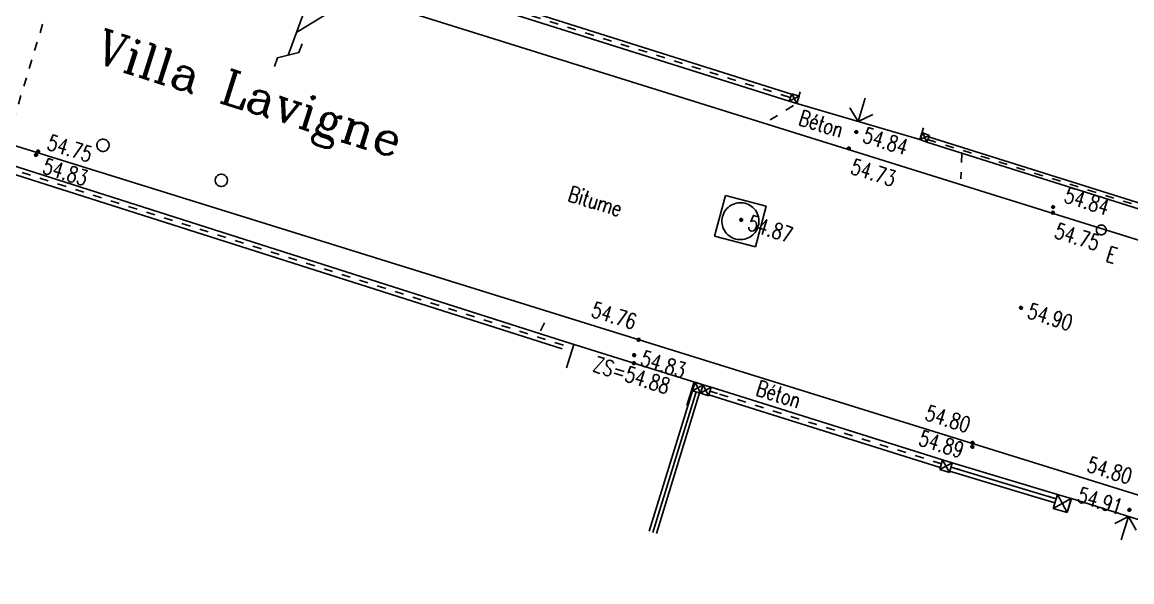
# Model space of a CAD drawing. Extents: x 661843 to 662062, y 6866352 to 6866909.
# Drawn here: x 661962.93 to 661985.54, y 6866664.04 to 6866675.46 of the extents above; entities that cross this region are included whole.
import ezdxf
from ezdxf.enums import TextEntityAlignment as Align

# ---------------------------------------------------------------- set-up
doc = ezdxf.new("R2010")
doc.units = 0
for name, pattern in [('CONTINU', [0]), ('JSI_TCO', [1, 0.5, 0.5]), ('JSI_TIC', [0.2, 0.08, 0.01, -0.1, 0.01])]:
    doc.linetypes.add(name, pattern=pattern)
doc.layers.get('0').update_dxf_attribs({"linetype": 'CONTINUOUS'})
for name, color, linetype in [('ALTI', 140, 'CONTINUOUS'), ('BATI', 6, 'CONTINUOUS'), ('BORDURE', 7, 'CONTINU'), ('LIMITE', 7, 'CONTINUOUS'), ('MOB', 6, 'CONTINUOUS'), ('OBJASS', 22, 'CONTINUOUS'), ('OBJEAU', 4, 'CONTINUOUS'), ('OBJTELECOM', 3, 'CONTINUOUS'), ('TEXTE', 7, 'CONTINUOUS'), ('VOIRIE', 7, 'CONTINUOUS')]:
    doc.layers.add(name, color=color, linetype=linetype)
doc.styles.add('7-2', font='romanc.shx', dxfattribs={"height": 0.7})
doc.styles.get("Standard").update_dxf_attribs({"font": 'romans.shx'})
doc.linetypes.add('JSI_MUD', pattern='A,0.0001,[130,jsi_form.shx,S=0.5,R=0,X=0.875,Y=0],-0.75', length=0.7501)
doc.linetypes.add('JSI_MUG', pattern='A,0.0001,[130,jsi_form.shx,S=0.5,R=0,X=-0.125,Y=0],-0.75', length=0.7501)
doc.linetypes.add('JSI_MUR', pattern='A,1e-06,-0.5,[130,jsi_form.shx,S=0.7,R=315,X=0.05,Y=0],-0.5', length=1.000001)

# ---------------------------------------------------------------- blocks, each defined once
blk = doc.blocks.new('$B_093')
at = {"color": 0, "linetype": 'BYBLOCK', "flags": 128}
for points in [[(0.844, 0.844), (0.844, 0.938), (1.156, 1.062), (1.156, 1.156)], [(1, 0), (1, 1)], [(0, 0), (1, 0.75)]]:
    blk.add_lwpolyline(points, dxfattribs=at)
blk = doc.blocks.new('$B_200')
at = {"color": 0, "linetype": 'BYBLOCK', "flags": 128}
for points in [[(0, -0.5, -0.414214), (-0.5, 0, -0.414214), (0, 0.5)], [(0, -0.5, 0.414214), (0.5, 0, 0.414214), (0, 0.5)]]:
    blk.add_lwpolyline(points, format="xyb", dxfattribs=at)
blk = doc.blocks.new('$B_020')
at = {"color": 0, "linetype": 'BYBLOCK', "flags": 128}
for points in [[(0, 0), (0, 1)], [(0, 1), (1, 1)], [(1, 0), (1, 1)], [(0, 0), (1, 0)]]:
    blk.add_lwpolyline(points, dxfattribs=at)
for points in [[(0.5, 0.0625, -0.4142136), (0.0625, 0.5, -0.4142136), (0.5, 0.9375)], [(0.5, 0.0625, 0.4142136), (0.9375, 0.5, 0.4142136), (0.5, 0.9375)]]:
    blk.add_lwpolyline(points, format="xyb", dxfattribs=at)
blk = doc.blocks.new('$B_030')
at = {"color": 0, "linetype": 'BYBLOCK', "flags": 128}
for points in [[(0, 0), (0, 1)], [(0, 1), (1, 1)], [(0, 1), (1, 0)], [(0, 0), (1, 1)], [(1, 0), (1, 1)], [(0, 0), (1, 0)]]:
    blk.add_lwpolyline(points, dxfattribs=at)
blk = doc.blocks.new('$B_028')
at = {"color": 0, "linetype": 'BYBLOCK', "flags": 128}
for points in [[(0, 0.5), (0, -0.5), (0.0938, -0.0625)], [(-0.5, -0.5), (-0.5, 0)], [(0.5, 0), (0.5, -0.5)], [(-0.0937, -0.0625), (0, -0.5)], [(-0.5, -0.5), (0.5, -0.5)]]:
    blk.add_lwpolyline(points, dxfattribs=at)
blk = doc.blocks.new('$B_170')
at = {"color": 0, "linetype": 'BYBLOCK', "flags": 128}
for points in [[(-0.5, 0), (-0.5, 1)], [(0.5, 0), (0.5, 1)]]:
    blk.add_lwpolyline(points, dxfattribs=at)
blk = doc.blocks.new('$B_210')
at = {"linetype": 'CONTINUOUS'}
blk.add_hatch(color=0, dxfattribs=at).paths.add_polyline_path([(0, -0.5, -1), (0, 0.5, -1)])
at = {"color": 0, "linetype": 'BYBLOCK', "flags": 128}
blk.add_lwpolyline([(0, -0.5, -1), (0, 0.5, -1)], format="xyb", close=True, dxfattribs=at)

msp = doc.modelspace()

# ---------------------------------------------------------------- linework, layer by layer
at = {"layer": 'BATI', "linetype": 'JSI_TCO', "ltscale": 2, "elevation": 57.333, "flags": 128}
msp.add_lwpolyline([(661976.808, 6866668.064), (661973.983, 6866668.948)], dxfattribs=at)
at = {"layer": 'BORDURE', "linetype": 'JSI_TCO', "ltscale": 2, "elevation": 57.333, "flags": 128}
for points in [[(661964.168, 6866677.744), (661992.751, 6866668.808)], [(661991.358, 6866664.044), (661962.619, 6866672.991)]]:
    msp.add_lwpolyline(points, dxfattribs=at)
at = {"layer": 'LIMITE', "linetype": 'JSI_MUD', "ltscale": 0.15}
msp.add_line((661978.443, 6866673.968, 112.201), (661978.586, 6866673.923, 112.202), dxfattribs=at)
at = {"layer": 'LIMITE', "linetype": 'JSI_MUD', "ltscale": 0.16}
msp.add_line((661977.099, 6866667.889, 112.219), (661976.946, 6866667.937, 112.218), dxfattribs=at)
at = {"layer": 'LIMITE', "linetype": 'JSI_MUG', "ltscale": 0.16}
msp.add_line((661981.665, 6866666.453, 112.231), (661981.513, 6866666.501, 112.231), dxfattribs=at)
at = {"layer": 'LIMITE', "linetype": 'JSI_TCO', "ltscale": 2}
msp.add_line((661983.977, 6866665.653, 112.24), (661981.832, 6866666.3, 112.233), dxfattribs=at)
at = {"layer": 'LIMITE', "linetype": 'JSI_MUD', "ltscale": 0.18}
msp.add_line((661982.03, 6866666.334, 112.234), (661981.858, 6866666.386, 112.233), dxfattribs=at)
at = {"layer": 'LIMITE', "linetype": 'JSI_MUG', "ltscale": 0.18}
msp.add_line((661984.003, 6866665.739, 112.24), (661983.831, 6866665.791, 112.24), dxfattribs=at)
at = {"layer": 'LIMITE', "linetype": 'JSI_TCO', "ltscale": 2, "elevation": 57.333, "flags": 128}
for points in [[(661964.646, 6866678.41), (661978.609, 6866673.995)], [(661964.6, 6866678.267), (661978.564, 6866673.852)], [(661981.364, 6866673.012), (661992.904, 6866669.379), (661993.765, 6866672.251)], [(661981.401, 6866673.126), (661992.824, 6866669.53), (661993.65, 6866672.286)], [(661973.983, 6866668.948), (661962.548, 6866672.597), (661960.531, 6866666.407)], [(661973.935, 6866668.795), (661962.651, 6866672.397), (661960.683, 6866666.357)], [(661981.689, 6866666.53), (661976.97, 6866668.014)], [(661981.641, 6866666.377), (661976.922, 6866667.861)], [(661984.029, 6866665.825), (661981.884, 6866666.472)]]:
    msp.add_lwpolyline(points, dxfattribs=at)
at = {"layer": 'LIMITE', "linetype": 'JSI_TIC', "ltscale": 2, "elevation": 57.333, "flags": 128}
for points in [[(661964.623, 6866678.339), (661978.586, 6866673.923)], [(661981.382, 6866673.069), (661992.864, 6866669.454), (661993.707, 6866672.268)], [(661973.959, 6866668.871), (661962.6, 6866672.497), (661960.607, 6866666.382)], [(661981.665, 6866666.453), (661976.946, 6866667.937)]]:
    msp.add_lwpolyline(points, dxfattribs=at)
at = {"layer": 'LIMITE', "linetype": 'JSI_MUG', "ltscale": 0.12, "elevation": 112.231, "flags": 128}
msp.add_lwpolyline([(661981.382, 6866673.069), (661981.497, 6866673.033)], dxfattribs=at)
at = {"layer": 'LIMITE', "linetype": 'JSI_MUG', "ltscale": 0.16, "elevation": 112.189, "flags": 128}
msp.add_lwpolyline([(661973.959, 6866668.871), (661973.806, 6866668.92)], dxfattribs=at)
at = {"layer": 'LIMITE', "elevation": 57.333, "flags": 128}
for points in [[(661976.593, 6866667.942), (661975.71, 6866665.075)], [(661976.736, 6866667.898), (661975.854, 6866665.031)]]:
    msp.add_lwpolyline(points, dxfattribs=at)
at = {"layer": 'LIMITE', "linetype": 'JSI_MUR', "ltscale": 0.15, "elevation": 57.333, "flags": 128}
msp.add_lwpolyline([(661976.665, 6866667.92), (661975.782, 6866665.053)], dxfattribs=at)
at = {"layer": 'LIMITE', "linetype": 'JSI_MUR', "ltscale": 0.18, "elevation": 57.333, "flags": 128}
msp.add_lwpolyline([(661984.003, 6866665.739), (661981.858, 6866666.386)], dxfattribs=at)
at = {"layer": 'VOIRIE', "linetype": 'JSI_TIC', "ltscale": 2, "elevation": 57.333, "flags": 128}
for points in [[(661962.63, 6866673.065), (661964, 6866677.57)], [(661978.172, 6866673.467), (661978.715, 6866673.802)], [(661982.083, 6866672.78), (661982.058, 6866672.266)], [(661973.496, 6866669.164), (661973.658, 6866669.507)]]:
    msp.add_lwpolyline(points, dxfattribs=at)

# ---------------------------------------------------------------- block references
at = {"layer": 'ALTI', "linetype": 'CONTINUOUS'}
for p, xscale, yscale, rotation in [((661979.929, 6866673.222, 57.333), 0.0600000001299376, 0.0600000001299376, 342.6387542133108), ((661963.212, 6866672.753, 57.333), 0.0600000002067893, 0.0600000002067893, 162.7076645352927), ((661963.255, 6866672.823, 57.333), 0.0600000002067893, 0.0600000002067893, 162.7076645352927), ((661979.779, 6866672.885, 57.333), 0.0600000001299376, 0.0600000001299376, 342.6387542133108), ((661983.934, 6866671.576, 57.333), 0.0600000001299376, 0.0600000001299376, 342.6387542133108), ((661983.942, 6866671.691, 57.333), 0.0600000001299376, 0.0600000001299376, 342.6387542133108), ((661977.584, 6866671.432, 57.333), 0.0600000001299376, 0.0600000001299376, 342.6387542133108), ((661983.286, 6866669.635, 57.333), 0.0600000001299376, 0.0600000001299376, 342.6387542133108), ((661975.493, 6866668.984, 57.333), 0.0600000002067893, 0.0600000002067893, 162.7076645352927), ((661975.402, 6866668.668, 57.333), 0.06000000004079, 0.06000000004079, 342.6309828261541), ((661982.297, 6866666.878, 57.333), 0.0600000002067893, 0.0600000002067893, 162.7076645352927), ((661982.294, 6866666.799, 57.333), 0.0600000002067893, 0.0600000002067893, 162.7076645352927), ((661985.495, 6866665.511, 57.333), 0.0600000002067893, 0.0600000002067893, 162.7076645352927)]:
    msp.add_blockref('$B_210', p, dxfattribs=dict(at, xscale=xscale, yscale=yscale, rotation=rotation))
at = {"layer": 'BATI', "linetype": 'CONTINUOUS'}
for name, xscale, yscale, rotation in [('$B_170', 2.567799999895053, 0.5000000000742785, 162.6295044297945), ('$B_210', 0.0600000001882005, 0.0600000001882005, 162.6295040379882)]:
    msp.add_blockref(name, (661975.398, 6866668.505, 57.333), dxfattribs=dict(at, xscale=xscale, yscale=yscale, rotation=rotation))
at = {"layer": 'LIMITE', "linetype": 'CONTINUOUS'}
for name, p, xscale, yscale, rotation in [('$B_028', (661980.041, 6866673.675, 57.333), 2.61599859721789, 0.5000000000742785, 343.7140649921728), ('$B_030', (661978.564, 6866673.852, 57.333), 0.1596076751982793, 0.1596000004638014, 341.6402681390571), ('$B_030', (661981.226, 6866673.068, 57.333), 0.1492807086207693, 0.1492999995450569, 337.8173364176215), ('$B_030', (661976.808, 6866668.064, 57.333), 0.1694397828759965, 0.1800000002504844, 162.7095987222366), ('$B_030', (661976.97, 6866668.014, 57.333), 0.1694397828759965, 0.1800000002504844, 162.7095987222366), ('$B_030', (661981.884, 6866666.472, 57.333), 0.2033214204851727, 0.2033000004577765, 163.4729278304939), ('$B_030', (661984.312, 6866665.741, 57.333), 0.2953666534275864, 0.2953999997801897, 163.5016260153409), ('$B_028', (661985.405, 6866665.137, 57.333), 2.446285921543962, 0.5000000000742785, 162.6077209290208)]:
    msp.add_blockref(name, p, dxfattribs=dict(at, xscale=xscale, yscale=yscale, rotation=rotation))
at = {"layer": 'MOB', "linetype": 'CONTINUOUS', "xscale": 0.2499999999930214, "yscale": 0.2499999999930214, "rotation": 162.7076649204142}
for p in [(661964.575, 6866672.951, 57.333), (661966.988, 6866672.235, 57.333)]:
    msp.add_blockref('$B_200', p, dxfattribs=at)
at = {"layer": 'OBJASS', "linetype": 'CONTINUOUS', "xscale": 0.8620015431875706, "yscale": 0.8619999996773274, "rotation": 75.27476078643183}
msp.add_blockref('$B_020', (661977.875, 6866670.876, 57.333), dxfattribs=at)
at = {"layer": 'OBJEAU', "linetype": 'CONTINUOUS', "xscale": 0.1999999999513954, "yscale": 0.1999999999513954, "rotation": 342.6387547292439}
msp.add_blockref('$B_200', (661984.923, 6866671.223, 57.333), dxfattribs=at)
at = {"layer": 'OBJTELECOM', "linetype": 'CONTINUOUS', "xscale": 1.19409859716976, "yscale": 2.000000000297114, "rotation": 160.0036069629979}
msp.add_blockref('$B_093', (661970.159, 6866676.26, 57.333), dxfattribs=at)

# ---------------------------------------------------------------- texts
at = {"layer": 'ALTI', "linetype": 'CONTINUOUS', "width": 0.75}
for s, rotation, p in [('54.84', 342.6388, (661980.082, 6866673.175, 57.333)), ('54.87', 342.6388, (661977.737, 6866671.384, 57.333)), ('54.90', 342.6388, (661983.438, 6866669.588, 57.333)), ('54.83', 342.631, (661975.555, 6866668.62, 57.333))]:
    msp.add_text(s, height=0.32, rotation=rotation, dxfattribs=at).set_placement(p, align=Align.MIDDLE_LEFT)
for s, p in [('54.75', (661964.297, 6866672.598, 57.333)), ('54.76', (661975.387, 6866669.185, 57.333)), ('54.80', (661982.192, 6866667.079, 57.333)), ('54.80', (661985.489, 6866666.028, 57.333))]:
    msp.add_text(s, height=0.32, rotation=342.7077, dxfattribs=at).set_placement(p, align=Align.RIGHT)
for s, p in [('54.83', (661964.299, 6866672.42, 57.333)), ('54.89', (661982.154, 6866666.87, 57.333))]:
    msp.add_text(s, height=0.32, rotation=342.7077, dxfattribs=at).set_placement(p, align=Align.TOP_RIGHT)
for s, p in [('54.73', (661979.884, 6866672.684, 57.333)), ('54.75', (661984.039, 6866671.376, 57.333))]:
    msp.add_text(s, height=0.32, rotation=342.6388, dxfattribs=at).set_placement(p, align=Align.TOP_LEFT)
msp.add_text('54.84', height=0.32, rotation=342.6388, dxfattribs=at).set_placement((661984.142, 6866671.796, 57.333))
msp.add_text('54.91', height=0.32, rotation=342.7077, dxfattribs=at).set_placement((661985.342, 6866665.559, 57.333), align=Align.MIDDLE_RIGHT)
at = {"layer": 'BATI', "linetype": 'CONTINUOUS', "width": 0.75}
msp.add_text('ZS=54.88', height=0.32, rotation=342.6295, dxfattribs=at).set_placement((661975.303, 6866668.109, 57.333), align=Align.CENTER)
at = {"layer": 'OBJEAU', "linetype": 'CONTINUOUS', "width": 0.75}
msp.add_text('E', height=0.32, rotation=342.6388, dxfattribs=at).set_placement((661985.094, 6866670.897, 57.333), align=Align.TOP_LEFT)
at = {"layer": 'TEXTE', "style": '7-2'}
msp.add_text('Villa Lavigne', height=0.7, rotation=342.2973, dxfattribs=at).set_placement((661964.371, 6866674.659, 57.333))
at = {"layer": 'TEXTE', "linetype": 'CONTINUOUS', "width": 0.75}
for s, rotation, p in [('Béton', 342.6388, (661979.215, 6866673.39, 57.333)), ('Bitume', 342.6388, (661974.612, 6866671.808, 57.333)), ('Béton', 342.5459, (661978.349, 6866667.872, 57.333))]:
    msp.add_text(s, height=0.32, rotation=rotation, dxfattribs=at).set_placement(p, align=Align.MIDDLE_CENTER)

doc.saveas('drawing.dxf')
